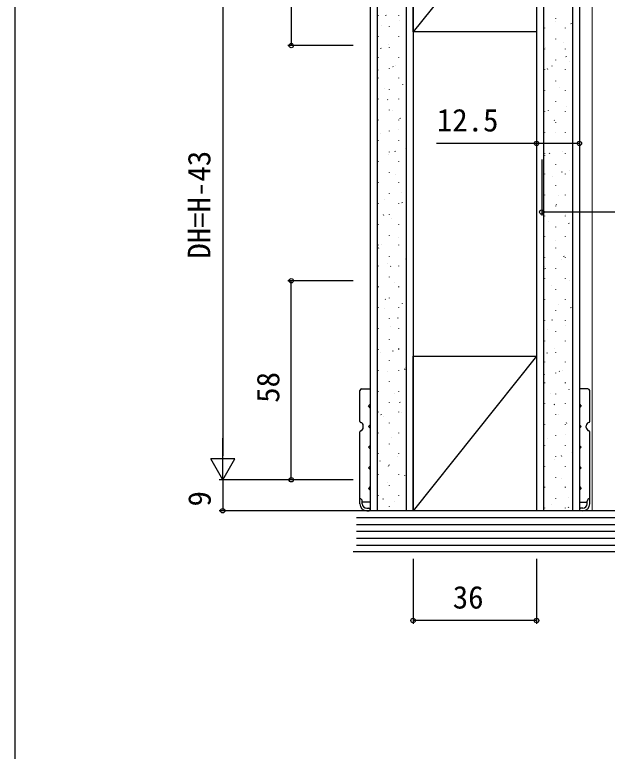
# Model space of a CAD drawing. Units: millimetres, scale not verified. Extents: x -525 to 525, y -808 to 806.
# Drawn here: x -525 to -352.3, y 22 to 236.6 of the extents above; entities that cross this region are included whole.
import ezdxf
from ezdxf.enums import TextEntityAlignment as Align

# ---------------------------------------------------------------- set-up
doc = ezdxf.new("R2010")
doc.units = ezdxf.units.MM
doc.header["$LTSCALE"] = 4
doc.layers.add('0-4_YKK_12', color=5, linetype='Continuous', lineweight=18)
for name, color, linetype in [('0-5_YKK_13', 4, 'Continuous'), ('0-7_YKK_D', 6, 'Continuous'), ('0-8_YKK_ZWAK', 7, 'Continuous'), ('0-9_YSS_K', 3, 'Continuous')]:
    doc.layers.add(name, color=color, linetype=linetype)
doc.styles.add('ＭＳ ゴシック', font='')
doc.styles.get('ＭＳ ゴシック').set_extended_font_data('MS Gothic')

msp = doc.modelspace()

# ---------------------------------------------------------------- linework, layer by layer
at = {"layer": '0-4_YKK_12', "color": 2}
msp.add_line((-356.675, 276.599), (-356.675, 92.103), dxfattribs=at)
at = {"layer": '0-5_YKK_13'}
for p, q in [((-424.374, 118.119), (-424.374, 127.104)), ((-357.377, 118.118), (-357.377, 127.103)), ((-421.374, 123.104), (-421.874, 122.604)), ((-421.374, 122.104), (-421.874, 122.604)), ((-360.377, 123.103), (-359.877, 122.603)), ((-360.377, 122.103), (-359.877, 122.603)), ((-421.374, 122.104), (-421.374, 117.104)), ((-360.377, 122.103), (-360.377, 117.103)), ((-423.374, 116.354), (-423.374, 116.854)), ((-421.374, 117.104), (-421.874, 116.604)), ((-421.374, 116.104), (-421.874, 116.604)), ((-421.374, 116.104), (-421.374, 111.104)), ((-360.377, 117.103), (-359.877, 116.603)), ((-360.377, 116.103), (-359.877, 116.603)), ((-360.377, 116.103), (-360.377, 111.103)), ((-358.377, 116.353), (-358.377, 116.853)), ((-424.374, 95.604), (-424.374, 115.089)), ((-357.377, 95.603), (-357.377, 115.088)), ((-421.374, 111.104), (-421.874, 110.604)), ((-421.374, 110.104), (-421.874, 110.604)), ((-421.374, 110.104), (-421.374, 105.104)), ((-360.377, 111.103), (-359.877, 110.603)), ((-360.377, 110.103), (-359.877, 110.603)), ((-360.377, 110.103), (-360.377, 105.103)), ((-421.374, 105.104), (-421.874, 104.604)), ((-421.374, 104.104), (-421.874, 104.604)), ((-421.374, 104.104), (-421.374, 99.104)), ((-360.377, 105.103), (-359.877, 104.603)), ((-360.377, 104.103), (-359.877, 104.603)), ((-360.377, 104.103), (-360.377, 99.103)), ((-421.374, 99.104), (-421.874, 98.604)), ((-360.377, 99.103), (-359.877, 98.603)), ((-421.374, 98.104), (-421.874, 98.604)), ((-360.377, 98.103), (-359.877, 98.603)), ((-424.374, 94.104), (-424.374, 95.604)), ((-423.674, 94.104), (-423.674, 94.904)), ((-358.077, 94.103), (-358.077, 94.903)), ((-357.377, 94.103), (-357.377, 95.603)), ((-422.374, 92.804), (-421.724, 92.804)), ((-359.377, 92.803), (-360.027, 92.803)), ((-422.374, 92.104), (-421.724, 92.104)), ((-359.377, 92.103), (-360.027, 92.103))]:
    msp.add_line(p, q, dxfattribs=at)
for points in [[(-423.874, 127.604), (-421.374, 127.604), (-421.374, 123.104)], [(-357.877, 127.603), (-360.377, 127.603), (-360.377, 123.103)], [(-421.374, 98.104), (-421.374, 94.604), (-423.674, 94.604)], [(-360.377, 98.103), (-360.377, 94.603), (-358.077, 94.603)]]:
    msp.add_lwpolyline(points, dxfattribs=at)
for centre, radius, start, end in [((-423.874, 127.104), 0.5, 90, 180), ((-357.877, 127.103), 0.5, 0, 90), ((-424.074, 118.119), 0.3, 180, 256.65764), ((-357.677, 118.118), 0.3, 283.34236, 0), ((-424.374, 116.854), 1, 0, 76.65764), ((-424.374, 116.354), 1, 283.34236, 0), ((-357.377, 116.853), 1, 103.34236, 180), ((-357.377, 116.353), 1, 180, 256.65764), ((-424.074, 115.089), 0.3, 103.34236, 180), ((-357.677, 115.088), 0.3, 0, 76.65764), ((-424.374, 94.904), 0.7, 0, 90), ((-357.377, 94.903), 0.7, 90, 180), ((-422.374, 94.104), 2, 180, 270), ((-422.374, 94.104), 1.3, 180, 270), ((-421.724, 92.454), 0.35, 270, 90), ((-360.027, 92.453), 0.35, 90, 270), ((-359.377, 94.103), 2, 270, 0), ((-359.377, 94.103), 1.3, 270, 0)]:
    msp.add_arc(centre, radius, start, end, dxfattribs=at)
at = {"layer": '0-7_YKK_D'}
for p, q in [((-372.877, 284.716), (-372.877, 198.104)), ((-444.374, 281.602), (-444.374, 227.602)), ((-464.374, 274.602), (-464.374, 108.104)), ((-360.377, 266.518), (-360.377, 198.104)), ((-426.374, 227.602), (-445.374, 227.602)), ((-371.372, 194.398), (-371.372, 178.104)), ((-250.872, 179.104), (-371.372, 179.104)), ((-426.374, 159.104), (-445.374, 159.104)), ((-444.374, 101.104), (-444.374, 159.104)), ((-464.374, 101.104), (-464.374, 113.228)), ((-464.374, 101.104), (-467.874, 107.166)), ((-460.874, 107.166), (-467.874, 107.166)), ((-464.374, 101.104), (-460.874, 107.166)), ((-426.374, 101.104), (-465.374, 101.104)), ((-426.374, 101.104), (-465.374, 101.104)), ((-464.374, 101.104), (-464.374, 92.104)), ((-426.374, 101.104), (-445.374, 101.104)), ((-426.374, 92.104), (-465.374, 92.104)), ((-408.872, 78.103), (-408.872, 59.103)), ((-372.877, 78.103), (-372.877, 59.103)), ((-372.877, 60.103), (-408.872, 60.103))]:
    msp.add_line(p, q, dxfattribs=at)
msp.add_lwpolyline([(-360.377, 199.104), (-372.877, 199.104), (-402.052, 199.104)], dxfattribs=at)
for centre in [(-444.374, 227.602), (-372.877, 199.104), (-360.377, 199.104), (-371.372, 179.104), (-444.374, 159.104), (-444.374, 101.104), (-464.374, 92.104), (-408.872, 60.103), (-372.877, 60.103)]:
    msp.add_circle(centre, 0.637, dxfattribs=at)
at = {"layer": '0-8_YKK_ZWAK'}
msp.add_line((-525, 721.6), (-525, -808.4), dxfattribs=at)
at = {"layer": '0-9_YSS_K'}
for p, q in [((-421.375, 362.1), (-421.375, 92.104)), ((-419.375, 362.1), (-419.375, 92.104)), ((-410.875, 362.1), (-410.875, 92.104)), ((-408.875, 362.1), (-408.875, 92.104)), ((-372.877, 276.599), (-408.875, 231.599)), ((-372.877, 276.599), (-372.877, 92.103)), ((-370.877, 276.599), (-370.877, 92.103)), ((-362.377, 276.599), (-362.377, 92.103)), ((-360.377, 276.599), (-360.377, 92.103)), ((-419.05, 236.413), (-419.05, 236.313)), ((-416.898, 236.533), (-416.787, 236.366)), ((-413.07, 236.413), (-413.07, 236.313)), ((-412.841, 234.828), (-412.835, 234.809)), ((-367.323, 235.614), (-367.323, 235.514)), ((-367.323, 234.699), (-367.316, 234.68)), ((-362.88, 234.13), (-362.769, 233.963)), ((-418.066, 233.536), (-418.059, 233.517)), ((-415.82, 233.183), (-415.82, 233.083)), ((-370.553, 232.764), (-370.553, 232.664)), ((-364.573, 232.764), (-364.573, 232.664)), ((-419.05, 230.333), (-419.05, 230.233)), ((-413.07, 230.333), (-413.07, 230.233)), ((-416.123, 228.049), (-416.116, 228.031)), ((-367.323, 229.534), (-367.323, 229.434)), ((-365.113, 228.459), (-365.107, 228.44)), ((-418.376, 226.927), (-418.265, 226.761)), ((-415.82, 227.103), (-415.82, 227.003)), ((-370.553, 226.684), (-370.553, 226.584)), ((-370.338, 227.167), (-370.331, 227.148)), ((-364.573, 226.684), (-364.573, 226.584)), ((-419.05, 224.253), (-419.05, 224.153)), ((-413.07, 224.253), (-413.07, 224.153)), ((-367.323, 223.454), (-367.323, 223.354)), ((-364.358, 224.525), (-364.247, 224.358)), ((-414.816, 221.549), (-414.705, 221.382)), ((-413.913, 221.809), (-413.906, 221.79)), ((-368.395, 221.681), (-368.388, 221.662)), ((-363.137, 222.878), (-363.13, 222.859)), ((-419.137, 220.517), (-419.131, 220.498)), ((-415.82, 221.023), (-415.82, 220.923)), ((-370.553, 220.604), (-370.553, 220.504)), ((-369.804, 220.915), (-369.694, 220.748)), ((-364.573, 220.604), (-364.573, 220.504)), ((-419.05, 218.173), (-419.05, 218.073)), ((-413.07, 218.173), (-413.07, 218.073)), ((-367.323, 217.374), (-367.323, 217.274)), ((-417.195, 215.031), (-417.188, 215.012)), ((-415.82, 214.943), (-415.82, 214.843)), ((-411.937, 216.229), (-411.93, 216.21)), ((-366.185, 215.44), (-366.178, 215.421)), ((-370.553, 214.524), (-370.553, 214.424)), ((-364.573, 214.524), (-364.573, 214.424)), ((-419.05, 212.093), (-419.05, 211.993)), ((-416.294, 211.943), (-416.183, 211.777)), ((-413.07, 212.093), (-413.07, 211.993)), ((-367.323, 211.294), (-367.323, 211.194)), ((-415.82, 208.863), (-415.82, 208.763)), ((-414.985, 208.791), (-414.978, 208.772)), ((-370.553, 208.444), (-370.553, 208.344)), ((-369.467, 208.662), (-369.46, 208.643)), ((-364.573, 208.444), (-364.573, 208.344)), ((-364.209, 209.86), (-364.202, 209.841)), ((-419.05, 206.013), (-419.05, 205.913)), ((-413.07, 206.013), (-413.07, 205.913)), ((-412.734, 206.565), (-412.623, 206.398)), ((-367.722, 205.931), (-367.612, 205.764)), ((-367.323, 205.214), (-367.323, 205.114)), ((-418.267, 202.012), (-418.26, 201.994)), ((-415.82, 202.783), (-415.82, 202.683)), ((-413.009, 203.21), (-413.002, 203.191)), ((-370.553, 202.364), (-370.553, 202.264)), ((-367.257, 202.422), (-367.25, 202.403)), ((-364.573, 202.364), (-364.573, 202.264)), ((-419.05, 199.933), (-419.05, 199.833)), ((-413.07, 199.933), (-413.07, 199.833)), ((-411.066, 197.724), (-411.059, 197.705)), ((-367.323, 199.134), (-367.323, 199.034)), ((-416.057, 195.772), (-416.05, 195.753)), ((-415.82, 196.703), (-415.82, 196.603)), ((-414.212, 196.96), (-414.101, 196.793)), ((-370.553, 196.284), (-370.553, 196.184)), ((-370.539, 195.644), (-370.532, 195.625)), ((-369.2, 196.326), (-369.089, 196.159)), ((-365.281, 196.841), (-365.274, 196.822)), ((-364.573, 196.284), (-364.573, 196.184)), ((-419.05, 193.853), (-419.05, 193.753)), ((-413.07, 193.853), (-413.07, 193.753)), ((-367.323, 193.054), (-367.323, 192.954)), ((-363.338, 191.355), (-363.331, 191.336)), ((-419.338, 188.994), (-419.332, 188.975)), ((-415.82, 190.623), (-415.82, 190.523)), ((-414.081, 190.192), (-414.074, 190.173)), ((-370.553, 190.204), (-370.553, 190.104)), ((-368.329, 189.403), (-368.322, 189.384)), ((-365.64, 190.947), (-365.53, 190.78)), ((-364.573, 190.204), (-364.573, 190.104)), ((-419.05, 187.773), (-419.05, 187.673)), ((-413.07, 187.773), (-413.07, 187.673)), ((-367.323, 186.974), (-367.323, 186.874)), ((-412.138, 184.706), (-412.131, 184.687)), ((-417.129, 182.754), (-417.122, 182.735)), ((-415.82, 184.543), (-415.82, 184.443)), ((-370.553, 184.124), (-370.553, 184.024)), ((-366.353, 183.823), (-366.346, 183.804)), ((-364.573, 184.124), (-364.573, 184.024)), ((-419.05, 181.693), (-419.05, 181.593)), ((-413.07, 181.693), (-413.07, 181.593)), ((-412.13, 181.976), (-412.019, 181.809)), ((-367.323, 180.894), (-367.323, 180.794)), ((-367.118, 181.342), (-367.007, 181.175)), ((-417.576, 178.366), (-417.466, 178.199)), ((-415.82, 178.463), (-415.82, 178.363)), ((-364.41, 178.337), (-364.403, 178.318)), ((-415.152, 177.173), (-415.146, 177.154)), ((-370.553, 178.044), (-370.553, 177.944)), ((-369.401, 176.385), (-369.394, 176.366)), ((-364.573, 178.044), (-364.573, 177.944)), ((-419.05, 175.613), (-419.05, 175.513)), ((-413.07, 175.613), (-413.07, 175.513)), ((-367.323, 174.814), (-367.323, 174.714)), ((-363.558, 175.963), (-363.447, 175.796)), ((-415.82, 172.383), (-415.82, 172.283)), ((-413.21, 171.687), (-413.203, 171.668)), ((-370.553, 171.964), (-370.553, 171.864)), ((-364.573, 171.964), (-364.573, 171.864)), ((-419.05, 169.533), (-419.05, 169.433)), ((-418.2, 169.735), (-418.194, 169.716)), ((-413.07, 169.533), (-413.07, 169.433)), ((-367.424, 170.804), (-367.418, 170.785)), ((-419.054, 168.761), (-418.944, 168.594)), ((-367.323, 168.734), (-367.323, 168.634)), ((-415.82, 166.303), (-415.82, 166.203)), ((-411, 165.447), (-410.993, 165.428)), ((-370.553, 165.884), (-370.553, 165.784)), ((-365.482, 165.318), (-365.475, 165.299)), ((-365.036, 166.358), (-364.925, 166.191)), ((-364.573, 165.884), (-364.573, 165.784)), ((-419.05, 163.453), (-419.05, 163.353)), ((-416.224, 164.155), (-416.218, 164.136)), ((-415.494, 163.382), (-415.384, 163.215)), ((-413.07, 163.453), (-413.07, 163.353)), ((-370.472, 163.366), (-370.466, 163.347)), ((-370.482, 162.748), (-370.372, 162.581)), ((-367.323, 162.654), (-367.323, 162.554)), ((-415.82, 160.223), (-415.82, 160.123)), ((-370.553, 159.804), (-370.553, 159.704)), ((-364.573, 159.804), (-364.573, 159.704)), ((-363.272, 159.078), (-363.265, 159.059)), ((-419.272, 156.717), (-419.265, 156.698)), ((-419.05, 157.373), (-419.05, 157.273)), ((-414.281, 158.669), (-414.275, 158.65)), ((-413.07, 157.373), (-413.07, 157.273)), ((-368.496, 157.786), (-368.49, 157.767)), ((-367.323, 156.574), (-367.323, 156.474)), ((-416.972, 153.777), (-416.862, 153.61)), ((-415.82, 154.143), (-415.82, 154.043)), ((-412.072, 152.428), (-412.065, 152.409)), ((-370.553, 153.724), (-370.553, 153.624)), ((-364.573, 153.724), (-364.573, 153.624)), ((-419.05, 151.293), (-419.05, 151.193)), ((-417.296, 151.136), (-417.289, 151.117)), ((-413.07, 151.293), (-413.07, 151.193)), ((-367.323, 150.494), (-367.323, 150.394)), ((-366.553, 152.3), (-366.547, 152.281)), ((-362.954, 151.374), (-362.843, 151.207)), ((-413.412, 148.398), (-413.302, 148.231)), ((-415.82, 148.063), (-415.82, 147.963)), ((-370.553, 147.644), (-370.553, 147.544)), ((-368.4, 147.764), (-368.29, 147.598)), ((-364.573, 147.644), (-364.573, 147.544)), ((-364.344, 146.059), (-364.337, 146.041)), ((-419.05, 145.213), (-419.05, 145.113)), ((-415.353, 145.65), (-415.347, 145.631)), ((-413.07, 145.213), (-413.07, 145.113)), ((-369.568, 144.767), (-369.561, 144.748)), ((-367.323, 144.414), (-367.323, 144.314)), ((-415.82, 141.983), (-415.82, 141.883)), ((-370.553, 141.564), (-370.553, 141.464)), ((-364.573, 141.564), (-364.573, 141.464)), ((-419.05, 139.133), (-419.05, 139.033)), ((-418.368, 138.118), (-418.361, 138.099)), ((-414.89, 138.793), (-414.78, 138.626)), ((-413.143, 139.41), (-413.137, 139.391)), ((-413.07, 139.133), (-413.07, 139.033)), ((-369.878, 138.159), (-369.768, 137.992)), ((-367.625, 139.281), (-367.619, 139.262)), ((-367.323, 138.334), (-367.323, 138.234)), ((-415.82, 135.903), (-415.82, 135.803)), ((-372.877, 137.104), (-408.872, 92.104)), ((-370.553, 135.484), (-370.553, 135.384)), ((-364.573, 135.484), (-364.573, 135.384)), ((-419.05, 133.053), (-419.05, 132.953)), ((-413.07, 133.053), (-413.07, 132.953)), ((-411.33, 133.414), (-411.22, 133.247)), ((-411.167, 133.829), (-411.161, 133.811)), ((-416.425, 132.632), (-416.418, 132.613)), ((-370.64, 131.749), (-370.633, 131.73)), ((-367.323, 132.254), (-367.323, 132.154)), ((-366.318, 132.78), (-366.208, 132.614)), ((-365.415, 133.041), (-365.409, 133.022)), ((-415.82, 129.823), (-415.82, 129.723)), ((-370.553, 129.404), (-370.553, 129.304)), ((-364.573, 129.404), (-364.573, 129.304)), ((-419.05, 126.973), (-419.05, 126.873)), ((-413.07, 126.973), (-413.07, 126.873)), ((-363.439, 127.46), (-363.433, 127.442)), ((-414.215, 126.391), (-414.209, 126.372)), ((-368.697, 126.263), (-368.69, 126.244)), ((-367.323, 126.174), (-367.323, 126.074)), ((-415.82, 123.743), (-415.82, 123.643)), ((-412.808, 123.809), (-412.698, 123.642)), ((-370.553, 123.324), (-370.553, 123.224)), ((-367.796, 123.175), (-367.686, 123.008)), ((-364.573, 123.324), (-364.573, 123.224)), ((-419.05, 120.893), (-419.05, 120.793)), ((-418.255, 120.199), (-418.144, 120.032)), ((-413.07, 120.893), (-413.07, 120.793)), ((-412.239, 120.811), (-412.232, 120.792)), ((-417.497, 119.613), (-417.49, 119.594)), ((-367.323, 120.094), (-367.323, 119.994)), ((-366.487, 120.022), (-366.481, 120.004)), ((-415.82, 117.663), (-415.82, 117.563)), ((-370.553, 117.244), (-370.553, 117.144)), ((-364.573, 117.244), (-364.573, 117.144)), ((-364.236, 117.797), (-364.126, 117.63)), ((-419.05, 114.813), (-419.05, 114.713)), ((-413.07, 114.813), (-413.07, 114.713)), ((-367.323, 114.014), (-367.323, 113.914)), ((-364.511, 114.442), (-364.504, 114.423)), ((-415.287, 113.373), (-415.28, 113.354)), ((-369.769, 113.244), (-369.762, 113.225)), ((-415.82, 111.583), (-415.82, 111.483)), ((-370.553, 111.164), (-370.553, 111.064)), ((-364.573, 111.164), (-364.573, 111.064)), ((-419.05, 108.733), (-419.05, 108.633)), ((-413.311, 107.792), (-413.304, 107.774)), ((-413.07, 108.733), (-413.07, 108.633)), ((-367.323, 107.934), (-367.323, 107.834)), ((-365.714, 108.191), (-365.604, 108.024)), ((-362.568, 108.956), (-362.562, 108.937)), ((-418.569, 106.595), (-418.562, 106.576)), ((-416.173, 105.215), (-416.062, 105.049)), ((-415.82, 105.503), (-415.82, 105.403)), ((-367.559, 107.004), (-367.552, 106.985)), ((-370.553, 105.084), (-370.553, 104.984)), ((-364.573, 105.084), (-364.573, 104.984)), ((-419.05, 102.653), (-419.05, 102.553)), ((-413.07, 102.653), (-413.07, 102.553)), ((-411.368, 102.306), (-411.362, 102.287)), ((-367.323, 101.854), (-367.323, 101.754)), ((-365.583, 101.423), (-365.576, 101.405)), ((-416.359, 100.354), (-416.352, 100.335)), ((-415.82, 99.423), (-415.82, 99.323)), ((-370.841, 100.226), (-370.834, 100.207)), ((-370.553, 99.004), (-370.553, 98.904)), ((-364.573, 99.004), (-364.573, 98.904)), ((-419.05, 96.573), (-419.05, 96.473)), ((-413.07, 96.573), (-413.07, 96.473)), ((-417.65, 95.61), (-417.54, 95.443)), ((-414.383, 94.774), (-414.376, 94.755)), ((-367.323, 95.774), (-367.323, 95.674)), ((-363.64, 95.937), (-363.634, 95.918)), ((-415.82, 93.343), (-415.82, 93.243)), ((-370.553, 92.924), (-370.553, 92.824)), ((-368.631, 93.985), (-368.624, 93.967)), ((-364.573, 92.924), (-364.573, 92.824)), ((-363.632, 93.207), (-363.522, 93.041)), ((-231.869, 92.104), (-426.379, 92.103)), ((-408.872, 92.104), (-425.37, 92.104)), ((-408.875, 92.104), (-421.375, 92.104)), ((-360.377, 92.103), (-372.877, 92.103)), ((-425.372, 90.103), (-344.375, 90.102)), ((-425.372, 88.103), (-344.375, 88.102)), ((-425.372, 86.103), (-344.375, 86.102)), ((-425.372, 84.103), (-344.375, 84.102)), ((-425.372, 82.103), (-344.375, 82.102)), ((-231.369, 80.103), (-426.372, 80.103))]:
    msp.add_line(p, q, dxfattribs=at)
msp.add_lwpolyline([(-408.875, 276.599), (-372.877, 276.599), (-372.877, 231.599), (-408.875, 231.599)], close=True, dxfattribs=at)
for points in [[(-408.872, 137.104), (-372.877, 137.104), (-372.877, 92.104)], [(-372.878, 92.104), (-408.872, 92.104), (-408.872, 137.104)]]:
    msp.add_lwpolyline(points, dxfattribs=at)

# ---------------------------------------------------------------- texts
at = {"layer": '0-7_YKK_D', "style": 'ＭＳ ゴシック'}
for s, p in [('12.5', (-401.933, 200.604)), ('36', (-397.3, 61.603))]:
    msp.add_text(s, height=6.598, dxfattribs=at).set_placement(p, align=Align.BOTTOM_LEFT)
for s, p in [('DH=H-43', (-465.974, 165.529)), ('58', (-445.874, 123.533)), ('9', (-465.874, 93.331))]:
    msp.add_text(s, height=6.598, rotation=90, dxfattribs=at).set_placement(p, align=Align.BOTTOM_LEFT)

doc.saveas('drawing.dxf')
